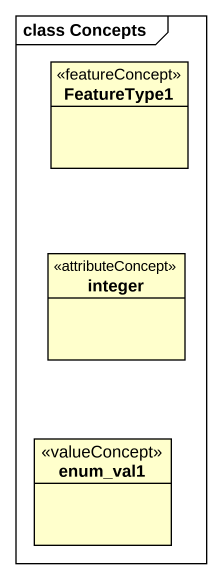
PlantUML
@startuml
mainframe class Concepts
hide circle
hide empty members
class FeatureType1 <<featureConcept>>
class integer <<attributeConcept>>
class enum_val1 <<valueConcept>>
@enduml
